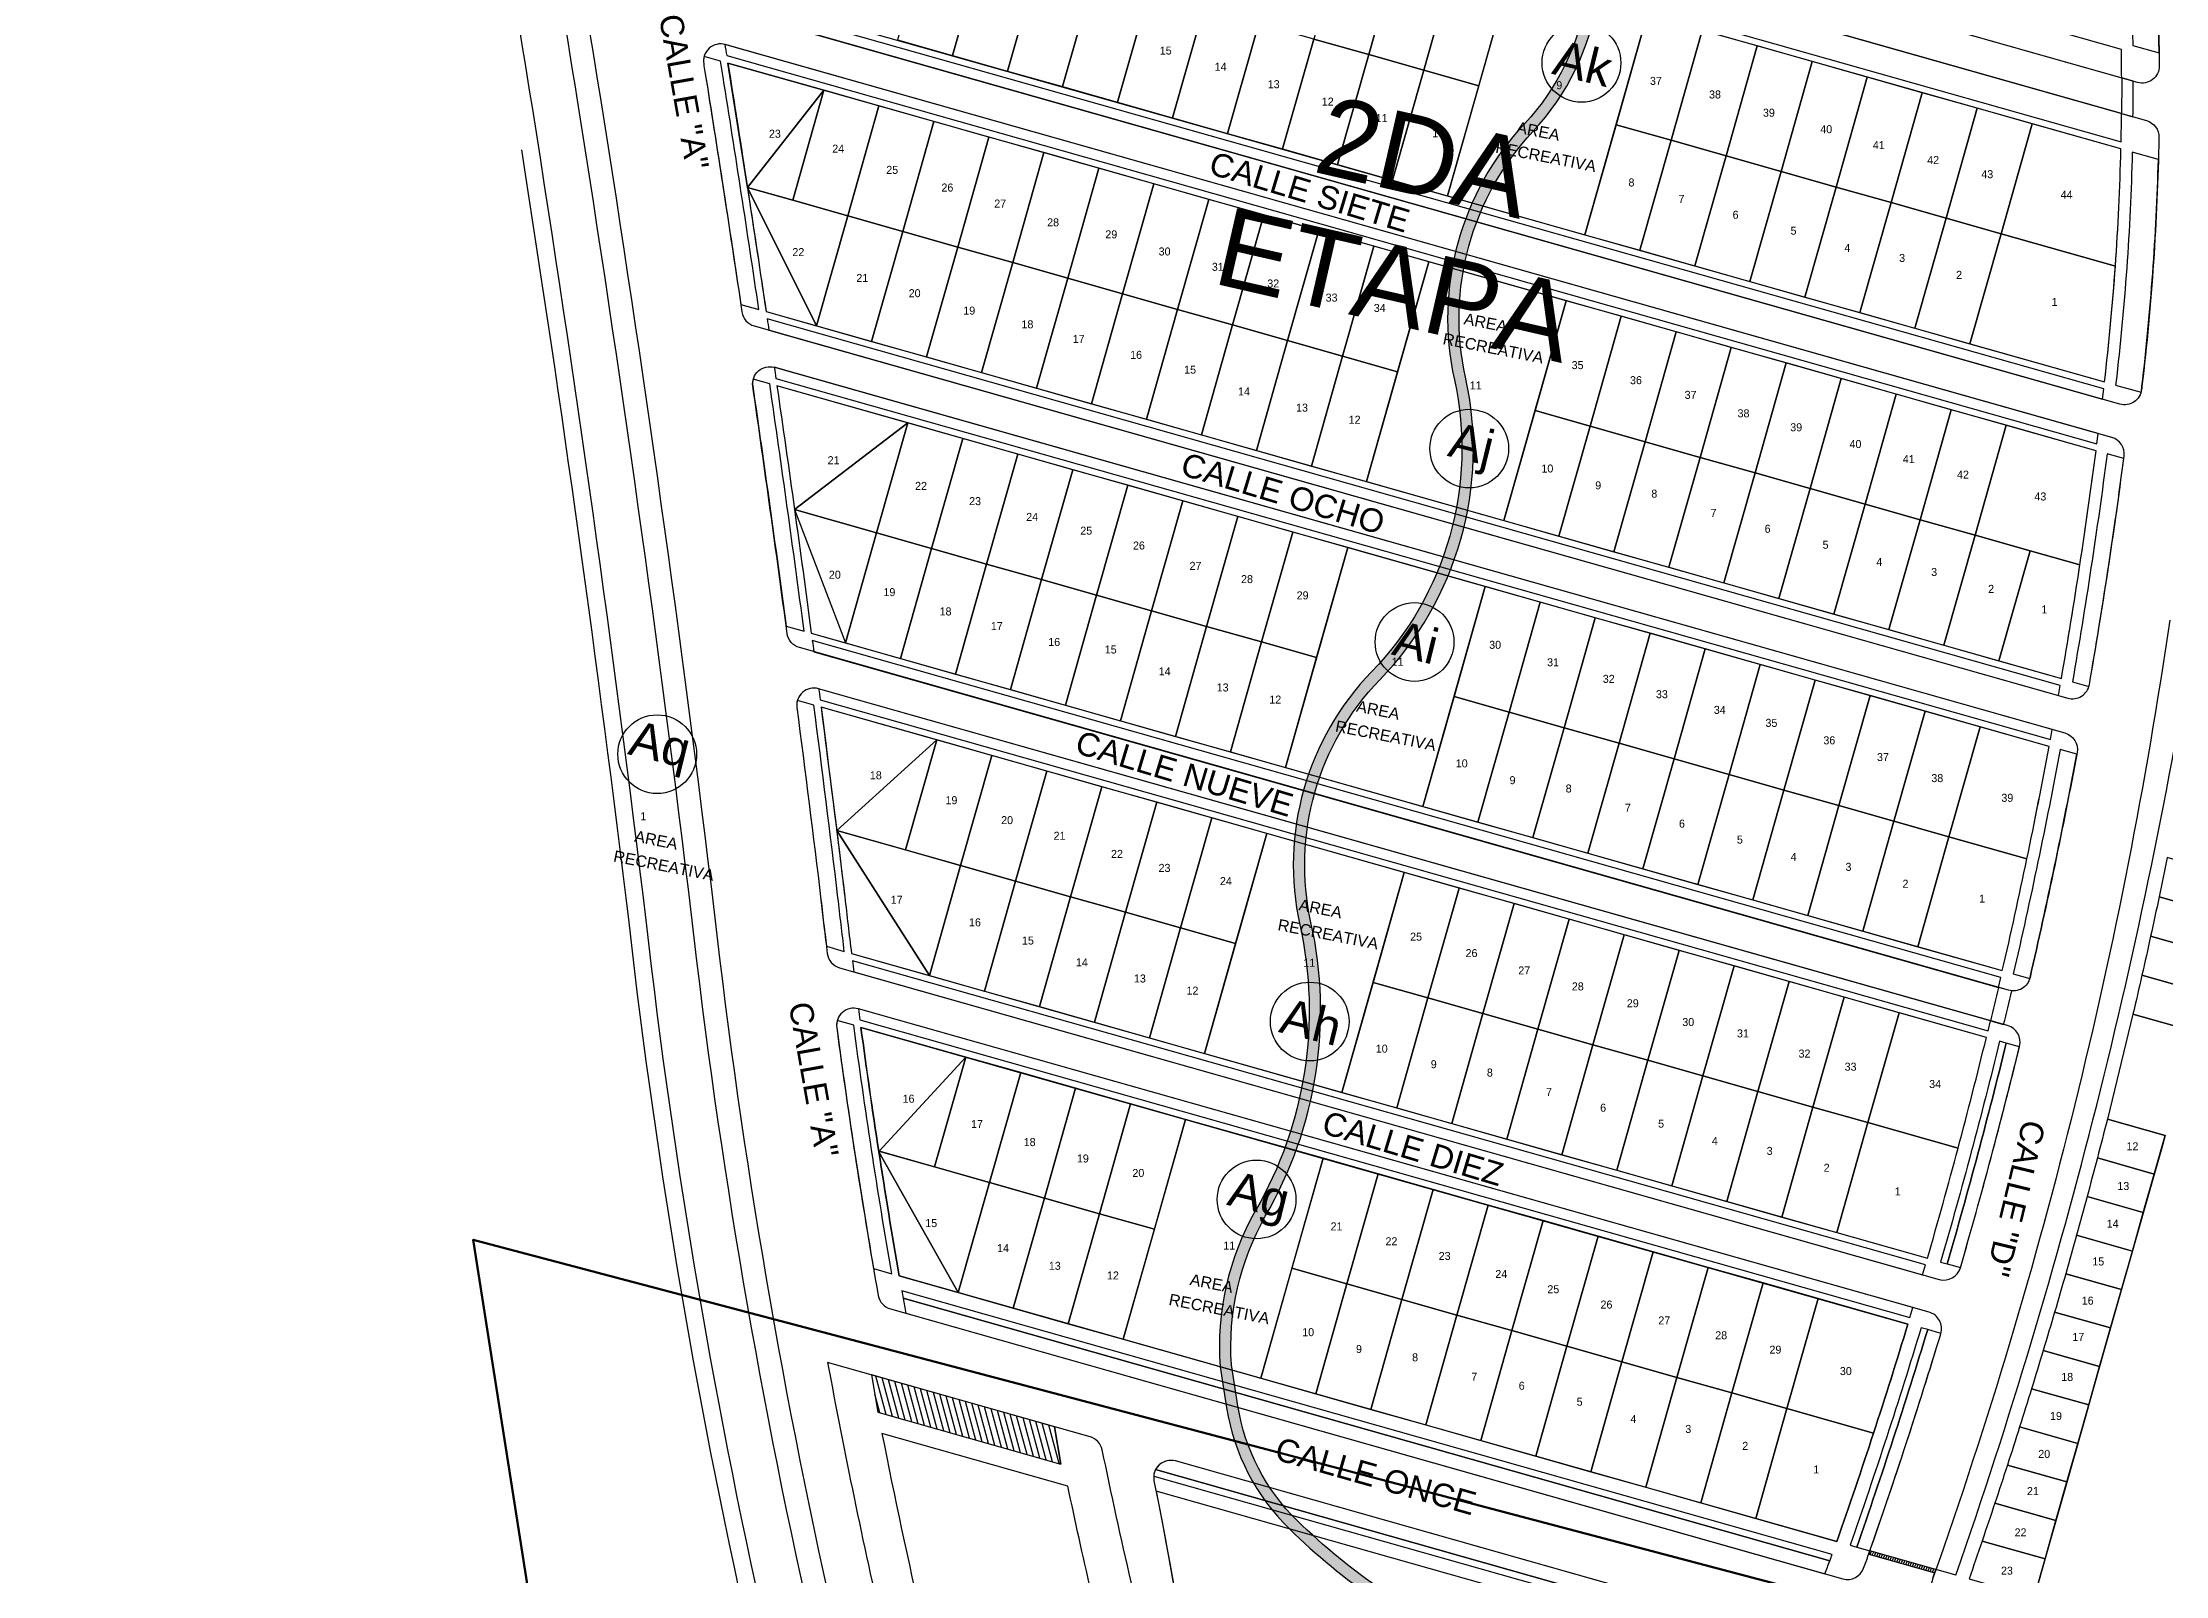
# Model space of a CAD drawing. Header units: millimetres. Extents: x 547073 to 557369, y 9424164 to 9429566.
# Drawn here: x 548480.8 to 548852.2, y 9428406.8 to 9428675.1 of the extents above; entities that cross this region are included whole.
import ezdxf

# ---------------------------------------------------------------- set-up
doc = ezdxf.new("R2010")
doc.units = ezdxf.units.MM
for name, color, linetype, lineweight in [('hatch', 252, 'Continuous', 0), ('MANZANAS', 1, 'Continuous', 30), ('polilinea lote', 201, 'Continuous', 25), ('trazado manzanas', 6, 'Continuous', 25)]:
    doc.layers.add(name, color=color, linetype=linetype, lineweight=lineweight)
for name, color, linetype in [('lineas limite cuadrantes', 7, 'Continuous'), ('lotes verdes', 84, 'Continuous'), ('NUMERACION', 1, 'Continuous'), ('TEXTO', 5, 'Continuous'), ('TEXTO-CATASTRO', 12, 'Continuous'), ('trazado vias 2', 9, 'Continuous')]:
    doc.layers.add(name, color=color, linetype=linetype)
doc.styles.add('KBYOZ', font='micross.ttf')
doc.styles.add('ROMANS', font='romans.shx', dxfattribs={"width": 1.1})

msp = doc.modelspace()

# ---------------------------------------------------------------- hatches: boundary and pattern name
at = {"layer": 'hatch'}
h = msp.add_hatch(color=256, dxfattribs=at)
h.dxf.hatch_style = 1
h.paths.add_polyline_path([(548773.815, 9428878.661, -0.1577477), (548791.511, 9428933.407, 0.0719773), (548801.284, 9428952.095, -0.1800297), (548799.596, 9428953.332, -0.0741071), (548789.89, 9428934.578, 0.1577477), (548771.815, 9428878.661, -0.0758209), (548765.852, 9428839.49, -0.05932), (548753.158, 9428811.133, 0.1424323), (548737.769, 9428752.449, 0.0166755), (548738.491, 9428740.395, 0.0859777), (548747.474, 9428707.261, -0.3062155), (548740.077, 9428660.848, 0.2473099), (548727.801, 9428616.044, -0.2519539), (548713.317, 9428564.942, 0.2519539), (548700.762, 9428520.645, -0.1879803), (548692.993, 9428470.657, 0.147332), (548686.805, 9428443.332), (548687.95, 9428436.147, 0.1613815), (548698.931, 9428414.949, 0.0854471), (548731.107, 9428392.826, -0.4558863), (548742.099, 9428355.094, 0.2105839), (548734.489, 9428306.996, -0.3226905), (548714.183, 9428254.029, 0.3212608), (548696.474, 9428208.191, -0.1777338), (548689.119, 9428133.977), (548691.072, 9428133.423, 0.1769096), (548698.41, 9428208.691, -0.3212608), (548715.28, 9428252.356, 0.3226905), (548736.423, 9428307.507, -0.2105839), (548743.781, 9428354.011, 0.4558863), (548731.945, 9428394.642, -0.0854471), (548700.327, 9428416.381, -0.1613815), (548689.925, 9428436.462), (548688.78, 9428443.646, -0.1457594), (548694.723, 9428469.653, 0.1879803), (548702.715, 9428521.077, -0.2519539), (548714.753, 9428563.55, 0.2519539), (548729.754, 9428616.476, -0.2473099), (548741.537, 9428659.481, 0.3062155), (548749.286, 9428708.106, -0.0859777), (548740.482, 9428740.582, -0.0166755), (548739.768, 9428752.502, -0.1424323), (548754.874, 9428810.106, 0.05932), (548767.762, 9428838.894, 0.0758209)])
at = {"layer": 'trazado vias 2'}
h = msp.add_hatch(dxfattribs=at)
h.set_pattern_fill('_USER', color=256, angle=105.01637, pattern_type=0)
h.set_pattern_definition([(105.016370505, (4438.113, -1510.3018), (-0.96585183729, -0.2590950181), [])])
h.paths.add_polyline_path([(548625.798, 9428441.914), (548626.934, 9428435.355), (548658.975, 9428426.274), (548657.84, 9428432.832)])
h = msp.add_hatch(dxfattribs=at)
h.set_pattern_fill('_USER,_O', color=256, scale=0.4, angle=65.01637, pattern_type=0)
h.set_pattern_definition([(65.01637, (548109.05898, 9427401.0043), (-0.3625714, 0.16894372), [])])
edge = h.paths.add_edge_path()
edge.add_arc((547901.035, 9428725.87), 952.947, 340.676633, 340.712774, ccw=False)
edge.add_line((548800.298, 9428410.541), (548811.865, 9428407.262))
edge.add_arc((547901.035, 9428725.87), 964.947, 340.720201, 340.755891)
edge.add_line((548812.063, 9428407.83), (548800.497, 9428411.108))

# ---------------------------------------------------------------- linework, layer by layer
at = {"color": 1, "lineweight": 80}
msp.add_lwpolyline([(548480.78, 9427743.947), (548616.569, 9427769.27), (548730.272, 9427773.763), (548875.766, 9427745.772), (548913.241, 9427725.812), (548890.672, 9427869.652), (548907.944, 9427968.333), (548938.504, 9428129.041), (548970.223, 9428218.903), (549016.937, 9428307.396), (549033.801, 9428339.343), (548556.155, 9428465.543), (548592.047, 9428236.593), (548494.265, 9427967.646), (548480.78, 9427743.947)], dxfattribs=at)
at = {"layer": 'lotes verdes'}
for points in [[(548761.558, 9428679.913), (548737.505, 9428686.731), (548726.598, 9428648.246), (548750.65, 9428641.429)], [(548747.378, 9428629.884), (548723.325, 9428636.701), (548712.418, 9428598.217), (548736.47, 9428591.4)], [(548733.198, 9428579.855), (548709.146, 9428586.672), (548698.238, 9428548.188), (548722.291, 9428541.371)], [(548719.018, 9428529.825), (548694.966, 9428536.643), (548684.058, 9428498.158), (548708.111, 9428491.341)], [(548704.839, 9428479.796), (548680.786, 9428486.613), (548669.879, 9428448.129), (548693.931, 9428441.312)]]:
    msp.add_lwpolyline(points, close=True, dxfattribs=at)
at = {"layer": 'MANZANAS'}
for centre in [(548750.038, 9428671.488), (548730.406, 9428603.998), (548720.835, 9428570.151), (548588.327, 9428550.521), (548702.495, 9428503.736), (548693.197, 9428472.603)]:
    msp.add_circle(centre, 6.888, dxfattribs=at)
at = {"layer": 'polilinea lote'}
for points in [[(548645.462, 9428692.03), (548635.841, 9428694.757), (548630.387, 9428675.515), (548640.008, 9428672.788)], [(548718.263, 9428692.184), (548708.642, 9428694.911), (548703.188, 9428675.669), (548712.809, 9428672.942)], [(548655.083, 9428689.304), (548645.462, 9428692.03), (548640.008, 9428672.788), (548649.629, 9428670.061)], [(548727.884, 9428689.457), (548718.263, 9428692.184), (548712.809, 9428672.942), (548722.43, 9428670.215)], [(548664.704, 9428686.577), (548655.083, 9428689.304), (548649.629, 9428670.061), (548659.25, 9428667.335)], [(548737.505, 9428686.731), (548727.884, 9428689.457), (548722.43, 9428670.215), (548732.051, 9428667.489)], [(548674.325, 9428683.85), (548664.704, 9428686.577), (548659.25, 9428667.335), (548668.871, 9428664.608)], [(548683.946, 9428681.123), (548674.325, 9428683.85), (548668.871, 9428664.608), (548678.492, 9428661.881)], [(548693.567, 9428678.396), (548683.946, 9428681.123), (548678.492, 9428661.881), (548688.113, 9428659.154)], [(548771.179, 9428677.187), (548761.558, 9428679.913), (548756.104, 9428660.671), (548765.725, 9428657.944)], [(548703.188, 9428675.669), (548693.567, 9428678.396), (548688.113, 9428659.154), (548697.734, 9428656.427)], [(548780.8, 9428674.46), (548771.179, 9428677.187), (548765.725, 9428657.944), (548775.346, 9428655.218)], [(548712.809, 9428672.942), (548703.188, 9428675.669), (548697.734, 9428656.427), (548707.355, 9428653.7)], [(548722.43, 9428670.215), (548712.809, 9428672.942), (548707.355, 9428653.7), (548716.977, 9428650.973)], [(548790.421, 9428671.733), (548780.8, 9428674.46), (548775.346, 9428655.218), (548784.967, 9428652.491)], [(548732.051, 9428667.489), (548722.43, 9428670.215), (548716.977, 9428650.973), (548726.598, 9428648.246)], [(548800.042, 9428669.006), (548790.421, 9428671.733), (548784.967, 9428652.491), (548794.588, 9428649.764)], [(548809.663, 9428666.279), (548800.042, 9428669.006), (548794.588, 9428649.764), (548804.209, 9428647.037)], [(548627.115, 9428663.97), (548617.494, 9428666.697), (548612.04, 9428647.455), (548621.661, 9428644.728)], [(548819.284, 9428663.552), (548809.663, 9428666.279), (548804.209, 9428647.037), (548813.83, 9428644.31)], [(548636.736, 9428661.243), (548627.115, 9428663.97), (548621.661, 9428644.728), (548631.282, 9428642.001)], [(548828.905, 9428660.825), (548819.284, 9428663.552), (548813.83, 9428644.31), (548823.451, 9428641.583)], [(548646.357, 9428658.516), (548636.736, 9428661.243), (548631.282, 9428642.001), (548640.903, 9428639.274)], [(548655.978, 9428655.789), (548646.357, 9428658.516), (548640.903, 9428639.274), (548650.524, 9428636.547)], [(548765.725, 9428657.944), (548756.104, 9428660.671), (548750.65, 9428641.429), (548760.271, 9428638.702)], [(548775.346, 9428655.218), (548765.725, 9428657.944), (548760.271, 9428638.702), (548769.892, 9428635.976)], [(548665.599, 9428653.062), (548655.978, 9428655.789), (548650.524, 9428636.547), (548660.145, 9428633.82)], [(548784.967, 9428652.491), (548775.346, 9428655.218), (548769.892, 9428635.976), (548779.513, 9428633.249)], [(548675.22, 9428650.336), (548665.599, 9428653.062), (548660.145, 9428633.82), (548669.766, 9428631.094)], [(548684.841, 9428647.609), (548675.22, 9428650.336), (548669.766, 9428631.094), (548679.387, 9428628.367)], [(548794.588, 9428649.764), (548784.967, 9428652.491), (548779.513, 9428633.249), (548789.134, 9428630.522)], [(548621.661, 9428644.728), (548612.04, 9428647.455), (548604.108, 9428649.703), (548616.208, 9428625.486)], [(548694.462, 9428644.882), (548684.841, 9428647.609), (548679.387, 9428628.367), (548689.008, 9428625.64)], [(548794.588, 9428649.764), (548789.134, 9428630.522), (548798.755, 9428627.795), (548804.209, 9428647.037)], [(548813.83, 9428644.31), (548804.209, 9428647.037), (548798.755, 9428627.795), (548808.376, 9428625.068)], [(548631.282, 9428642.001), (548621.661, 9428644.728), (548616.208, 9428625.486), (548625.829, 9428622.759)], [(548704.083, 9428642.155), (548694.462, 9428644.882), (548689.008, 9428625.64), (548698.629, 9428622.913)], [(548823.451, 9428641.583), (548813.83, 9428644.31), (548808.376, 9428625.068), (548817.997, 9428622.341)], [(548640.903, 9428639.274), (548631.282, 9428642.001), (548625.829, 9428622.759), (548635.45, 9428620.032)], [(548650.524, 9428636.547), (548640.903, 9428639.274), (548635.45, 9428620.032), (548645.071, 9428617.305)], [(548713.704, 9428639.428), (548704.083, 9428642.155), (548698.629, 9428622.913), (548708.251, 9428620.186)], [(548723.325, 9428636.701), (548713.704, 9428639.428), (548708.251, 9428620.186), (548717.872, 9428617.459)], [(548660.145, 9428633.82), (548650.524, 9428636.547), (548645.071, 9428617.305), (548654.692, 9428614.578)], [(548669.766, 9428631.094), (548660.145, 9428633.82), (548654.692, 9428614.578), (548664.313, 9428611.852)], [(548679.387, 9428628.367), (548669.766, 9428631.094), (548664.313, 9428611.852), (548673.934, 9428609.125)], [(548689.008, 9428625.64), (548679.387, 9428628.367), (548673.934, 9428609.125), (548683.555, 9428606.398)], [(548756.999, 9428627.157), (548747.378, 9428629.884), (548741.924, 9428610.642), (548751.545, 9428607.915)], [(548698.629, 9428622.913), (548689.008, 9428625.64), (548683.555, 9428606.398), (548693.176, 9428603.671)], [(548766.62, 9428624.43), (548756.999, 9428627.157), (548751.545, 9428607.915), (548761.166, 9428605.188)], [(548776.241, 9428621.703), (548766.62, 9428624.43), (548761.166, 9428605.188), (548770.787, 9428602.461)], [(548708.251, 9428620.186), (548698.629, 9428622.913), (548693.176, 9428603.671), (548702.797, 9428600.944)], [(548785.862, 9428618.977), (548776.241, 9428621.703), (548770.787, 9428602.461), (548780.408, 9428599.734)], [(548717.872, 9428617.459), (548708.251, 9428620.186), (548702.797, 9428600.944), (548712.418, 9428598.217)], [(548795.483, 9428616.25), (548785.862, 9428618.977), (548780.408, 9428599.734), (548790.029, 9428597.008)], [(548805.104, 9428613.523), (548795.483, 9428616.25), (548790.029, 9428597.008), (548799.65, 9428594.281)], [(548814.725, 9428610.796), (548805.104, 9428613.523), (548799.65, 9428594.281), (548809.271, 9428591.554)], [(548751.545, 9428607.915), (548741.924, 9428610.642), (548736.47, 9428591.4), (548746.091, 9428588.673)], [(548824.346, 9428608.069), (548814.725, 9428610.796), (548809.271, 9428591.554), (548818.892, 9428588.827)], [(548632.177, 9428608.487), (548612.357, 9428593.317), (548626.724, 9428589.245)], [(548641.798, 9428605.76), (548632.177, 9428608.487), (548626.724, 9428589.245), (548636.345, 9428586.518)], [(548651.419, 9428603.033), (548641.798, 9428605.76), (548636.345, 9428586.518), (548645.966, 9428583.791)], [(548761.166, 9428605.188), (548751.545, 9428607.915), (548746.091, 9428588.673), (548755.712, 9428585.946)], [(548661.04, 9428600.306), (548651.419, 9428603.033), (548645.966, 9428583.791), (548655.587, 9428581.064)], [(548770.787, 9428602.461), (548761.166, 9428605.188), (548755.712, 9428585.946), (548765.333, 9428583.219)], [(548780.408, 9428599.734), (548770.787, 9428602.461), (548765.333, 9428583.219), (548774.954, 9428580.492)], [(548670.661, 9428597.579), (548661.04, 9428600.306), (548655.587, 9428581.064), (548665.208, 9428578.337)], [(548790.029, 9428597.008), (548780.408, 9428599.734), (548774.954, 9428580.492), (548784.575, 9428577.766)], [(548680.282, 9428594.853), (548670.661, 9428597.579), (548665.208, 9428578.337), (548674.829, 9428575.61)], [(548689.903, 9428592.126), (548680.282, 9428594.853), (548674.829, 9428575.61), (548684.45, 9428572.884)], [(548799.65, 9428594.281), (548790.029, 9428597.008), (548784.575, 9428577.766), (548794.197, 9428575.039)], [(548626.724, 9428589.245), (548612.357, 9428593.317), (548621.27, 9428570.003)], [(548699.525, 9428589.399), (548689.903, 9428592.126), (548684.45, 9428572.884), (548694.071, 9428570.157)], [(548809.271, 9428591.554), (548799.65, 9428594.281), (548794.197, 9428575.039), (548803.818, 9428572.312)], [(548818.892, 9428588.827), (548809.271, 9428591.554), (548803.818, 9428572.312), (548813.439, 9428569.585)], [(548636.345, 9428586.518), (548626.724, 9428589.245), (548621.27, 9428570.003), (548630.891, 9428567.276)], [(548709.146, 9428586.672), (548699.525, 9428589.399), (548694.071, 9428570.157), (548703.692, 9428567.43)], [(548828.513, 9428586.1), (548818.892, 9428588.827), (548813.439, 9428569.585), (548823.06, 9428566.858)], [(548645.966, 9428583.791), (548636.345, 9428586.518), (548630.891, 9428567.276), (548640.512, 9428564.549)], [(548655.587, 9428581.064), (548645.966, 9428583.791), (548640.512, 9428564.549), (548650.133, 9428561.822)], [(548665.208, 9428578.337), (548655.587, 9428581.064), (548650.133, 9428561.822), (548659.754, 9428559.095)], [(548742.819, 9428577.128), (548733.198, 9428579.855), (548727.744, 9428560.613), (548737.365, 9428557.886)], [(548674.829, 9428575.61), (548665.208, 9428578.337), (548659.754, 9428559.095), (548669.375, 9428556.368)], [(548752.44, 9428574.401), (548742.819, 9428577.128), (548737.365, 9428557.886), (548746.986, 9428555.159)], [(548684.45, 9428572.884), (548674.829, 9428575.61), (548669.375, 9428556.368), (548678.996, 9428553.642)], [(548684.45, 9428572.884), (548678.996, 9428553.642), (548688.617, 9428550.915), (548694.071, 9428570.157)], [(548762.061, 9428571.674), (548752.44, 9428574.401), (548746.986, 9428555.159), (548756.607, 9428552.432)], [(548703.692, 9428567.43), (548694.071, 9428570.157), (548688.617, 9428550.915), (548698.238, 9428548.188)], [(548771.682, 9428568.947), (548762.061, 9428571.674), (548756.607, 9428552.432), (548766.228, 9428549.705)], [(548781.303, 9428566.22), (548771.682, 9428568.947), (548766.228, 9428549.705), (548775.849, 9428546.978)], [(548790.924, 9428563.493), (548781.303, 9428566.22), (548775.849, 9428546.978), (548785.47, 9428544.251)], [(548800.545, 9428560.767), (548790.924, 9428563.493), (548785.47, 9428544.251), (548795.092, 9428541.525)], [(548737.365, 9428557.886), (548727.744, 9428560.613), (548722.291, 9428541.371), (548731.912, 9428538.644)], [(548746.986, 9428555.159), (548737.365, 9428557.886), (548731.912, 9428538.644), (548741.533, 9428535.917)], [(548810.166, 9428558.04), (548800.545, 9428560.767), (548795.092, 9428541.525), (548804.713, 9428538.798)], [(548819.787, 9428555.313), (548810.166, 9428558.04), (548804.713, 9428538.798), (548814.334, 9428536.071)], [(548756.607, 9428552.432), (548746.986, 9428555.159), (548741.533, 9428535.917), (548751.154, 9428533.19)], [(548637.24, 9428553.004), (548619.73, 9428537.179), (548631.786, 9428533.762)], [(548646.861, 9428550.277), (548637.24, 9428553.004), (548631.786, 9428533.762), (548641.407, 9428531.035)], [(548656.482, 9428547.55), (548646.861, 9428550.277), (548641.407, 9428531.035), (548651.028, 9428528.308)], [(548766.228, 9428549.705), (548756.607, 9428552.432), (548751.154, 9428533.19), (548760.775, 9428530.463)], [(548666.103, 9428544.823), (548656.482, 9428547.55), (548651.028, 9428528.308), (548660.649, 9428525.581)], [(548775.849, 9428546.978), (548766.228, 9428549.705), (548760.775, 9428530.463), (548770.396, 9428527.736)], [(548785.47, 9428544.251), (548775.849, 9428546.978), (548770.396, 9428527.736), (548780.017, 9428525.009)], [(548675.724, 9428542.096), (548666.103, 9428544.823), (548660.649, 9428525.581), (548670.27, 9428522.854)], [(548795.092, 9428541.525), (548785.47, 9428544.251), (548780.017, 9428525.009), (548789.638, 9428522.282)], [(548685.345, 9428539.369), (548675.724, 9428542.096), (548670.27, 9428522.854), (548679.891, 9428520.127)], [(548694.966, 9428536.643), (548685.345, 9428539.369), (548679.891, 9428520.127), (548689.512, 9428517.401)], [(548804.713, 9428538.798), (548795.092, 9428541.525), (548789.638, 9428522.282), (548799.259, 9428519.556)], [(548814.334, 9428536.071), (548804.713, 9428538.798), (548799.259, 9428519.556), (548808.88, 9428516.829)], [(548641.407, 9428531.035), (548619.73, 9428537.179), (548635.953, 9428511.793)], [(548651.028, 9428528.308), (548641.407, 9428531.035), (548635.953, 9428511.793), (548645.574, 9428509.066)], [(548660.649, 9428525.581), (548651.028, 9428528.308), (548645.574, 9428509.066), (548655.195, 9428506.339)], [(548728.639, 9428527.099), (548719.018, 9428529.825), (548713.565, 9428510.583), (548723.186, 9428507.856)], [(548670.27, 9428522.854), (548660.649, 9428525.581), (548655.195, 9428506.339), (548664.816, 9428503.612)], [(548738.26, 9428524.372), (548728.639, 9428527.099), (548723.186, 9428507.856), (548732.807, 9428505.13)], [(548747.881, 9428521.645), (548738.26, 9428524.372), (548732.807, 9428505.13), (548742.428, 9428502.403)], [(548679.891, 9428520.127), (548670.27, 9428522.854), (548664.816, 9428503.612), (548674.437, 9428500.885)], [(548689.512, 9428517.401), (548679.891, 9428520.127), (548674.437, 9428500.885), (548684.058, 9428498.158)], [(548757.502, 9428518.918), (548747.881, 9428521.645), (548742.428, 9428502.403), (548752.049, 9428499.676)], [(548767.123, 9428516.191), (548757.502, 9428518.918), (548752.049, 9428499.676), (548761.67, 9428496.949)], [(548776.745, 9428513.464), (548767.123, 9428516.191), (548761.67, 9428496.949), (548771.291, 9428494.222)], [(548786.366, 9428510.737), (548776.745, 9428513.464), (548771.291, 9428494.222), (548780.912, 9428491.495)], [(548723.186, 9428507.856), (548713.565, 9428510.583), (548708.111, 9428491.341), (548717.732, 9428488.614)], [(548795.987, 9428508.01), (548786.366, 9428510.737), (548780.912, 9428491.495), (548790.533, 9428488.768)], [(548732.807, 9428505.13), (548723.186, 9428507.856), (548717.732, 9428488.614), (548727.353, 9428485.888)], [(548805.608, 9428505.284), (548795.987, 9428508.01), (548790.533, 9428488.768), (548800.154, 9428486.041)], [(548742.428, 9428502.403), (548732.807, 9428505.13), (548727.353, 9428485.888), (548736.974, 9428483.161)], [(548752.049, 9428499.676), (548742.428, 9428502.403), (548736.974, 9428483.161), (548746.595, 9428480.434)], [(548761.67, 9428496.949), (548752.049, 9428499.676), (548746.595, 9428480.434), (548756.216, 9428477.707)], [(548642.302, 9428497.521), (548627.172, 9428481.021), (548636.848, 9428478.279)], [(548651.923, 9428494.794), (548642.302, 9428497.521), (548636.848, 9428478.279), (548646.469, 9428475.552)], [(548661.544, 9428492.067), (548651.923, 9428494.794), (548646.469, 9428475.552), (548656.09, 9428472.825)], [(548771.291, 9428494.222), (548761.67, 9428496.949), (548756.216, 9428477.707), (548765.837, 9428474.98)], [(548780.912, 9428491.495), (548771.291, 9428494.222), (548765.837, 9428474.98), (548775.458, 9428472.253)], [(548671.165, 9428489.34), (548661.544, 9428492.067), (548656.09, 9428472.825), (548665.711, 9428470.098)], [(548790.533, 9428488.768), (548780.912, 9428491.495), (548775.458, 9428472.253), (548785.079, 9428469.526)], [(548680.786, 9428486.613), (548671.165, 9428489.34), (548665.711, 9428470.098), (548675.332, 9428467.371)], [(548800.154, 9428486.041), (548790.533, 9428488.768), (548785.079, 9428469.526), (548794.7, 9428466.799)], [(548646.469, 9428475.552), (548627.172, 9428481.021), (548627.105, 9428480.948), (548641.015, 9428456.31), (548641.015, 9428456.31)], [(548714.46, 9428477.069), (548704.839, 9428479.796), (548699.385, 9428460.554), (548709.006, 9428457.827)], [(548656.09, 9428472.825), (548646.469, 9428475.552), (548641.015, 9428456.31), (548650.636, 9428453.583)], [(548724.081, 9428474.342), (548714.46, 9428477.069), (548709.006, 9428457.827), (548718.627, 9428455.1)], [(548665.711, 9428470.098), (548656.09, 9428472.825), (548650.636, 9428453.583), (548660.258, 9428450.856)], [(548733.702, 9428471.615), (548724.081, 9428474.342), (548718.627, 9428455.1), (548728.248, 9428452.373)], [(548675.332, 9428467.371), (548665.711, 9428470.098), (548660.258, 9428450.856), (548669.879, 9428448.129)], [(548743.323, 9428468.889), (548733.702, 9428471.615), (548728.248, 9428452.373), (548737.869, 9428449.647)], [(548752.944, 9428466.162), (548743.323, 9428468.889), (548737.869, 9428449.647), (548747.49, 9428446.92)], [(548762.565, 9428463.435), (548752.944, 9428466.162), (548747.49, 9428446.92), (548757.111, 9428444.193)], [(548772.186, 9428460.708), (548762.565, 9428463.435), (548757.111, 9428444.193), (548766.732, 9428441.466)], [(548781.807, 9428457.981), (548772.186, 9428460.708), (548766.732, 9428441.466), (548776.353, 9428438.739)], [(548699.385, 9428460.554), (548693.931, 9428441.312), (548703.552, 9428438.585), (548709.006, 9428457.827)], [(548718.627, 9428455.1), (548709.006, 9428457.827), (548703.552, 9428438.585), (548713.173, 9428435.858)], [(548791.428, 9428455.254), (548781.807, 9428457.981), (548776.353, 9428438.739), (548785.974, 9428436.012)], [(548728.248, 9428452.373), (548718.627, 9428455.1), (548713.173, 9428435.858), (548722.794, 9428433.131)], [(548737.869, 9428449.647), (548728.248, 9428452.373), (548722.794, 9428433.131), (548732.415, 9428430.404)], [(548747.49, 9428446.92), (548737.869, 9428449.647), (548732.415, 9428430.404), (548742.036, 9428427.678)], [(548757.111, 9428444.193), (548747.49, 9428446.92), (548742.036, 9428427.678), (548751.657, 9428424.951)], [(548766.732, 9428441.466), (548757.111, 9428444.193), (548751.657, 9428424.951), (548761.278, 9428422.224)], [(548776.353, 9428438.739), (548766.732, 9428441.466), (548761.278, 9428422.224), (548770.899, 9428419.497)], [(548785.974, 9428436.012), (548776.353, 9428438.739), (548770.899, 9428419.497), (548780.52, 9428416.77)]]:
    msp.add_lwpolyline(points, close=True, dxfattribs=at)
for points in [[(548604.108, 9428649.703), (548600.697, 9428671.458), (548617.494, 9428666.697), (548604.108, 9428649.703)], [(548604.108, 9428649.703), (548617.494, 9428666.697), (548612.04, 9428647.455), (548604.108, 9428649.703)], [(548857.3, 9428501.962), (548846.529, 9428505.014), (548842.048, 9428486.639), (548852.146, 9428483.778), (548851.546, 9428481.661), (548848.759, 9428471.829), (548845.973, 9428461.996), (548843.186, 9428452.163), (548840.399, 9428442.331), (548837.612, 9428432.498), (548834.825, 9428422.665), (548832.038, 9428412.833), (548829.241, 9428402.963)]]:
    msp.add_lwpolyline(points, dxfattribs=at)
for points in [[(548617.494, 9428666.697), (548600.697, 9428671.458, -0.0002713), (548600.697, 9428671.458, -0.0014472), (548604.108, 9428649.703), (548612.04, 9428647.455)], [(548844.421, 9428656.427), (548828.905, 9428660.825), (548823.451, 9428641.583), (548843.449, 9428635.915, 0.0116163)], [(548604.108, 9428649.703, -0.0014203), (548607.386, 9428627.986), (548616.208, 9428625.486)], [(548621.661, 9428644.728), (548604.108, 9428649.703, -0.0014203), (548607.386, 9428627.986), (548616.208, 9428625.486)], [(548843.449, 9428635.915), (548823.451, 9428641.583), (548817.997, 9428622.341), (548841.547, 9428615.667, 0.0115047)], [(548632.177, 9428608.487), (548609.289, 9428614.974, -0.0014145), (548612.357, 9428593.317)], [(548632.177, 9428608.487), (548609.289, 9428614.974, -0.0014145), (548612.357, 9428593.317), (548626.724, 9428589.245)], [(548840.057, 9428603.616), (548824.346, 9428608.069), (548818.892, 9428588.827), (548828.513, 9428586.1), (548837.237, 9428583.628, 0.0053295)], [(548626.724, 9428589.245), (548612.357, 9428593.317, -0.001411), (548615.296, 9428571.696), (548621.27, 9428570.003)], [(548837.237, 9428583.628), (548828.513, 9428586.1), (548823.06, 9428566.858), (548834.002, 9428563.757, 0.0053152)], [(548637.24, 9428553.004), (548616.997, 9428558.741, -0.0014055), (548619.73, 9428537.179)], [(548637.24, 9428553.004), (548616.997, 9428558.741, -0.0014055), (548619.73, 9428537.179), (548631.786, 9428533.762)], [(548831.862, 9428551.891), (548819.787, 9428555.313), (548814.334, 9428536.071), (548827.967, 9428532.207, 0.0052976)], [(548619.73, 9428537.179, -0.0007578), (548621.153, 9428525.547, 0.0022024), (548622.317, 9428515.658), (548635.953, 9428511.793)], [(548641.407, 9428531.035), (548619.73, 9428537.179, -0.0007578), (548621.153, 9428525.547, 0.0022024), (548622.317, 9428515.658), (548635.953, 9428511.793)], [(548827.967, 9428532.207), (548814.334, 9428536.071), (548808.88, 9428516.829), (548823.662, 9428512.639, 0.0052897)], [(548864.935, 9428528.901), (548852.515, 9428532.421, -0.0018071), (548851.092, 9428525.548), (548863.026, 9428522.166)], [(548863.026, 9428522.166), (548851.092, 9428525.548, -0.0018062), (548849.62, 9428518.69), (548861.118, 9428515.431)], [(548861.118, 9428515.431), (548849.62, 9428518.69, -0.0018054), (548848.099, 9428511.845), (548859.209, 9428508.697)], [(548859.209, 9428508.697), (548848.099, 9428511.845, -0.0018047), (548846.529, 9428505.014), (548857.3, 9428501.962)], [(548820.883, 9428500.954), (548805.608, 9428505.284), (548800.154, 9428486.041), (548815.926, 9428481.571, 0.005282)], [(548642.302, 9428497.521), (548623.974, 9428502.715, 0.0048426), (548627.09, 9428481.044), (548627.172, 9428481.021)], [(548642.302, 9428497.521), (548623.974, 9428502.715, 0.0048426), (548627.09, 9428481.044), (548636.848, 9428478.279)], [(548815.926, 9428481.571), (548800.154, 9428486.041), (548794.7, 9428466.799), (548810.562, 9428462.304, 0.0052803)], [(548852.146, 9428483.778), (548842.048, 9428486.639, -0.0018029), (548840.298, 9428479.859), (548850.237, 9428477.043), (548852.146, 9428483.778)], [(548646.469, 9428475.552), (548627.09, 9428481.044, 0.0048859), (548630.659, 9428459.245), (548641.015, 9428456.31)], [(548627.105, 9428480.948, 0.0048643), (548630.659, 9428459.245), (548641.015, 9428456.31)], [(548850.237, 9428477.043), (548840.298, 9428479.859, -0.0018026), (548838.5, 9428473.093), (548848.329, 9428470.309), (548848.329, 9428470.309)], [(548848.329, 9428470.309), (548838.5, 9428473.093, -0.0018024), (548836.653, 9428466.341), (548846.42, 9428463.574)], [(548836.653, 9428466.341, -0.0018024), (548834.758, 9428459.602), (548844.511, 9428456.839), (548846.42, 9428463.574), (548846.42, 9428463.574)], [(548844.511, 9428456.839), (548834.758, 9428459.602, -0.0018024), (548832.814, 9428452.878), (548842.602, 9428450.104), (548842.602, 9428450.104)], [(548807.149, 9428450.798), (548791.428, 9428455.254), (548785.974, 9428436.012), (548801.135, 9428431.715, 0.0052825)], [(548842.602, 9428450.104), (548832.814, 9428452.878, -0.0018025), (548830.822, 9428446.167), (548840.693, 9428443.37)], [(548840.693, 9428443.37), (548830.822, 9428446.167, -0.0018027), (548828.78, 9428439.469), (548838.784, 9428436.635), (548840.693, 9428443.37)], [(548838.784, 9428436.635), (548838.784, 9428436.635), (548828.78, 9428439.469, -0.001803), (548826.691, 9428432.786), (548836.876, 9428429.9)], [(548801.135, 9428431.715), (548785.974, 9428436.012), (548780.52, 9428416.77), (548794.714, 9428412.747, 0.0052869)], [(548836.876, 9428429.9), (548826.691, 9428432.786, -0.0018034), (548824.553, 9428426.116), (548834.967, 9428423.166)], [(548834.967, 9428423.166), (548834.967, 9428423.166), (548824.553, 9428426.116, -0.0018039), (548822.366, 9428419.46), (548833.058, 9428416.431)], [(548833.058, 9428416.431), (548822.366, 9428419.46, -0.0018045), (548820.13, 9428412.818), (548831.149, 9428409.696)], [(548831.149, 9428409.696), (548820.13, 9428412.818, -0.0018049), (548817.846, 9428406.191), (548829.241, 9428402.963)]]:
    msp.add_lwpolyline(points, format="xyb", close=True, dxfattribs=at)
at = {"layer": 'trazado manzanas'}
for points in [[(548841.547, 9428615.667, 0.0231241), (548844.421, 9428656.427), (548590.791, 9428728.314, -0.005267), (548598.56, 9428684.536), (548841.547, 9428615.667)], [(548840.057, 9428603.616), (548600.697, 9428671.458, -0.0002714), (548601.058, 9428669.195, -0.0026961), (548607.386, 9428627.986), (548834.002, 9428563.757, 0.0106451)], [(548840.057, 9428603.616), (548600.697, 9428671.458, -0.0002714), (548601.058, 9428669.195, -0.0026961), (548607.386, 9428627.986), (548834.002, 9428563.757, 0.0106451)], [(548831.862, 9428551.891), (548609.289, 9428614.974, -0.0028255), (548615.296, 9428571.696), (548823.662, 9428512.639, 0.0105875)], [(548820.883, 9428500.954), (548616.997, 9428558.741, -0.0021634), (548621.153, 9428525.547, 0.0022024), (548622.317, 9428515.658), (548810.562, 9428462.304, 0.0105627)], [(548807.149, 9428450.798, -0.0105698), (548794.714, 9428412.747), (548630.659, 9428459.245, -0.0097287), (548623.974, 9428502.715)], [(548664.192, 9428404.236, -0.0041966), (548660.173, 9428422.401), (548627.657, 9428431.617, 0.0074912), (548634.783, 9428398.262, -0.0230277), (548643.822, 9428328.293), (548674.565, 9428319.58, 0.0267948)], [(548785.145, 9428390.514), (548675.606, 9428421.56, -0.0398586), (548690.384, 9428294.395, -0.0322622), (548687.465, 9428190.407), (548692.148, 9428189.973, -0.0295909), (548684.614, 9428136.068, 0.0248186), (548684.496, 9428135.283), (548695.941, 9428132.043, -0.0145389), (548714.591, 9428204.354, -0.0404124)]]:
    msp.add_lwpolyline(points, format="xyb", close=True, dxfattribs=at)
at = {"layer": 'trazado vias 2'}
for p, q in [((548814.376, 9428407.174), (548812.063, 9428407.83)), ((548815.539, 9428406.845), (548814.376, 9428407.174))]:
    msp.add_line(p, q, dxfattribs=at)
for points in [[(548789.89, 9428934.578, 0.1577477), (548771.815, 9428878.661, -0.0758209), (548765.852, 9428839.49, -0.05932), (548753.158, 9428811.133, 0.1424323), (548737.769, 9428752.449, 0.0166755), (548738.491, 9428740.395, 0.0859777), (548747.474, 9428707.261, -0.3062155), (548740.077, 9428660.848, 0.2473099), (548727.801, 9428616.044, -0.2519539), (548713.317, 9428564.942, 0.2519539), (548700.762, 9428520.645, -0.1879803), (548692.993, 9428470.657, 0.147332), (548686.805, 9428443.332), (548687.95, 9428436.147, 0.1613815), (548698.931, 9428414.949, 0.0854471), (548731.107, 9428392.826, -0.4558863)], [(548731.945, 9428394.642, -0.0854471), (548700.327, 9428416.381, -0.1613815), (548689.925, 9428436.462), (548688.78, 9428443.646, -0.1457594), (548694.723, 9428469.653, 0.1879803), (548702.715, 9428521.077, -0.2519539), (548714.753, 9428563.55, 0.2519539), (548729.754, 9428616.476, -0.2473099), (548741.537, 9428659.481, 0.3062155), (548749.286, 9428708.106, -0.0859777), (548740.482, 9428740.582, -0.0166755), (548739.768, 9428752.502, -0.1424323), (548754.874, 9428810.106, 0.05932), (548767.762, 9428838.894, 0.0000984), (548767.777, 9428838.944, 0.075722), (548773.815, 9428878.661, -0.1577477), (548791.511, 9428933.407, 0.0719773)], [(548556.06, 9427964.851, 0.0616232), (548613.733, 9428173.641, 0.0745777), (548608.311, 9428392.906, -0.028003), (548586.39, 9428521.477, 0.0093748), (548566.487, 9428663.736, 0.0205847), (548532.73, 9428831.183)], [(548553.154, 9427965.675, 0.0617138), (548610.761, 9428174.046, 0.0745401), (548605.369, 9428392.312, -0.0279841), (548583.41, 9428521.128, 0.0089111), (548564.631, 9428656.263)], [(548852.956, 9428573.962, -0.0485642), (548811.594, 9428406.489, -0.0019752), (548811.133, 9428405.191, 0.4345889), (548813.138, 9428401.289), (549009.299, 9428345.691)], [(548593.35, 9428007.707), (548633.522, 9427996.321, 0.399363), (548637.181, 9427998.243, 0.0454032), (548677.35, 9428164.979, 0.0753349), (548671.25, 9428405.673, -0.0053732), (548666.188, 9428428.791, 0.2793973), (548664.069, 9428431.067), (548618.141, 9428444.084)]]:
    msp.add_lwpolyline(points, format="xyb", dxfattribs=at)
for points in [[(548544.425, 9428833.876, -0.0205648), (548578.338, 9428665.622, -0.0093777), (548598.309, 9428522.873, 0.0280789), (548620.077, 9428395.284, -0.074726), (548625.624, 9428172.022, -0.0613019), (548567.675, 9427961.559), (548563.773, 9427962.665, 0.061549), (548621.661, 9428172.562, 0.074677), (548616.155, 9428394.491, -0.0280535), (548594.336, 9428522.408, 0.0093768), (548574.387, 9428664.993, 0.0205714), (548540.527, 9428832.978)], [(548583.378, 9428744.592, 0.0057525), (548573.468, 9428792.03, -0.5674002), (548577.216, 9428795.564), (548846.353, 9428719.283, -0.3127686), (548848.525, 9428716.642, 0.002557), (548849.24, 9428708.463, -0.0209176), (548851.134, 9428670.992, -0.5003292), (548847.316, 9428668.08), (548585.503, 9428742.285, -0.2821988)], [(548844.499, 9428673.867), (548587.226, 9428746.786, -0.0006378), (548588.263, 9428741.503), (548844.547, 9428668.864, 0.0028297)], [(548589.694, 9428734.861), (548848.886, 9428661.398, -0.3408214), (548851.067, 9428658.454, -0.0243435), (548848.102, 9428614.898, -0.0001523), (548848.034, 9428614.321, -0.4615684), (548844.237, 9428611.786), (548596.465, 9428682.011, -0.2900548), (548594.324, 9428684.404, 0.0056683), (548585.929, 9428731.413, -0.5577298)], [(548844.528, 9428662.634), (548589.539, 9428734.9, -0.0006354), (548590.542, 9428729.631), (548844.45, 9428657.667, 0.0028097)], [(548849.24, 9428708.463, -0.002207), (548848.618, 9428715.523), (548843.891, 9428716.862, 0.0027424), (548844.66, 9428708.039, -0.0188905), (548846.488, 9428674.551), (548851.108, 9428673.241, 0.0196637)], [(548841.405, 9428614.46), (548598.778, 9428683.227, -0.0002357), (548599.103, 9428681.264), (548841.189, 9428612.65)], [(548835.118, 9428560.322, 0.4449896), (548838.892, 9428562.694, 0.0106223), (548844.976, 9428602.677, 0.3719532), (548842.82, 9428605.951), (548600.242, 9428674.705, 0.5482769), (548596.462, 9428671.343, -0.0003327), (548596.904, 9428668.575, -0.0026638), (548603.152, 9428627.905, 0.2950154), (548605.301, 9428625.459)], [(548599.873, 9428669.007, 0.0003375), (548599.424, 9428671.818), (548596.538, 9428672.636, 0.1092518), (548596.462, 9428671.343, -0.0003375), (548596.911, 9428668.535, -0.0025737), (548602.954, 9428629.242), (548606.12, 9428628.345, 0.0026612)], [(548840.443, 9428606.625), (548600.171, 9428674.724, -0.0002351), (548600.488, 9428672.764), (548840.212, 9428604.819)], [(548846.549, 9428668.297), (548844.547, 9428668.864, -0.0035243), (548844.528, 9428662.634), (548846.522, 9428662.068, 0.0035072)], [(548850.975, 9428654.57), (548846.408, 9428655.864, -0.0228341), (548843.533, 9428615.434, -0.0000848), (548843.496, 9428615.114), (548847.941, 9428613.854, 0.0397543), (548848.034, 9428614.321, 0.0001523), (548848.102, 9428614.898, 0.022177)], [(548833.794, 9428562.568), (548607.578, 9428626.684, -0.0001276), (548607.866, 9428624.732), (548833.481, 9428560.786)], [(548824.77, 9428509.207), (548613.22, 9428569.166, -0.2990171), (548611.064, 9428571.656, 0.0028266), (548605.056, 9428614.903, -0.5432809), (548608.843, 9428618.219), (548834.612, 9428554.229, -0.3877426), (548836.743, 9428550.791, -0.0105651), (548828.511, 9428511.417, -0.4286264)], [(548832.411, 9428554.853), (548608.817, 9428618.226, -0.0003807), (548609.101, 9428616.275), (548832.083, 9428553.075)], [(548608.025, 9428615.332), (548605.139, 9428616.15, 0.1053581), (548605.056, 9428614.903, -0.0027425), (548610.892, 9428572.944), (548614.038, 9428572.052, 0.0028266)], [(548844.919, 9428602.238), (548842.002, 9428603.065, -0.0106223), (548835.936, 9428563.208), (548838.823, 9428562.39, 0.0259862), (548838.892, 9428562.694, 0.0105061)], [(548823.39, 9428511.469), (548615.468, 9428570.4, -0.0001268), (548615.725, 9428568.456), (548822.981, 9428509.714)], [(548816.33, 9428460.65, 0.0105293), (548826.685, 9428499.422, 0.4036324), (548824.589, 9428503.022), (548616.559, 9428561.983, 0.5385347), (548612.766, 9428558.711, -0.0021956), (548616.981, 9428525.059, 0.0020875), (548618.087, 9428515.65, 0.3020869), (548620.247, 9428513.126), (548812.631, 9428458.599, 0.4124999)], [(548821.591, 9428503.871), (548616.576, 9428561.979, -0.0001267), (548616.829, 9428560.036), (548821.167, 9428502.121)], [(548615.741, 9428559.097), (548612.854, 9428559.915, 0.1016469), (548612.766, 9428558.711, -0.0021956), (548616.981, 9428525.059, 0.0018102), (548617.935, 9428516.9), (548621.065, 9428516.013, -0.00209), (548619.961, 9428525.407, 0.0021964)], [(548836.692, 9428550.521), (548833.794, 9428551.343, -0.0105651), (548825.588, 9428512.093), (548828.475, 9428511.275, 0.0122397), (548828.511, 9428511.417, 0.010493)], [(548810.228, 9428461.151), (548622.476, 9428514.365, 0.0004322), (548622.716, 9428512.426), (548809.723, 9428459.423)], [(548825.304, 9428509.107, -0.0453114), (548824.77, 9428509.207), (548822.981, 9428509.714, -0.0015855), (548821.591, 9428503.871), (548823.902, 9428503.216, 0.0015944)], [(548629.133, 9428453.441), (548795.774, 9428406.21, 0.3918718), (548799.407, 9428408.059, 0.0039292), (548800.27, 9428410.46, 0.0106686), (548812.907, 9428449.109, 0.4196389), (548810.854, 9428452.866), (548623.534, 9428505.958, 0.539712), (548619.742, 9428502.675, 0.010452), (548626.996, 9428455.807, 0.2875936)], [(548808.016, 9428453.671), (548623.545, 9428505.955, 0.0004336), (548623.801, 9428504.012), (548807.497, 9428451.947)], [(548622.716, 9428503.072), (548619.829, 9428503.89, 0.1025686), (548619.742, 9428502.675, 0.0093987), (548626.177, 9428460.515), (548629.378, 9428459.608, -0.0097161)], [(548824.349, 9428499.972), (548823.194, 9428500.299, -0.0105359), (548812.872, 9428461.649), (548814.026, 9428461.322, 0.0105226)], [(548826.659, 9428499.317), (548824.349, 9428499.972, -0.0105226), (548814.026, 9428461.322), (548816.335, 9428460.667, 0.0104961)], [(548631.118, 9428456.62, 0.0002949), (548631.35, 9428455.307), (548793.487, 9428409.353, 0.0019247), (548793.905, 9428410.482)], [(548631.35, 9428455.307, 0.0005904), (548631.819, 9428452.68), (548792.624, 9428407.103, 0.0038533), (548793.487, 9428409.353)], [(548810.613, 9428449.816), (548809.459, 9428450.144, -0.010543), (548797.027, 9428412.092), (548798.184, 9428411.764, 0.0105297)], [(548800.497, 9428411.108, 0.0104885), (548812.907, 9428449.109, 0.004622), (548812.922, 9428449.162), (548810.613, 9428449.816, -0.0105297), (548798.184, 9428411.764)], [(548671.25, 9428405.673, -0.0053732), (548666.188, 9428428.791, 0.2793973), (548664.069, 9428431.067), (548618.141, 9428444.084, 0.0105256), (548627.92, 9428396.871, -0.0748231), (548633.552, 9428170.943, -0.0466945), (548593.671, 9428007.616), (548633.522, 9427996.321, 0.399363), (548637.181, 9427998.243, 0.0454032), (548677.35, 9428164.979, 0.0753349)], [(548675.248, 9428423.357, -0.072894), (548687.399, 9428190.413), (548692.148, 9428189.973, -0.0302647), (548684.368, 9428134.853, 0.3922783), (548688.612, 9428127.884), (548694.305, 9428126.271, 0.4297779), (548701.792, 9428130.714, -0.0145382), (548720.354, 9428202.684, -0.0411351), (548792.088, 9428391.137, 0.4648529), (548790.199, 9428395.318), (548679.008, 9428426.832, 0.5608784)], [(548675.526, 9428425.325, 0.1010205), (548675.198, 9428424.17), (548786.191, 9428392.712, -0.0002467), (548786.716, 9428393.811)], [(548679.008, 9428426.832, 0.356394), (548675.526, 9428425.325), (548786.716, 9428393.811, -0.0004936), (548787.768, 9428396.007)], [(548785.145, 9428390.514), (548675.606, 9428421.56, -0.0398586), (548690.384, 9428294.395, -0.0322622), (548687.465, 9428190.407), (548692.148, 9428189.973, -0.0295909), (548684.614, 9428136.068, 0.0248186), (548684.496, 9428135.283), (548695.941, 9428132.043, -0.0145389), (548714.591, 9428204.354, -0.0404124)], [(548800.497, 9428411.108, -0.0001577), (548800.298, 9428410.541), (548811.865, 9428407.262, 0.0001557), (548812.063, 9428407.83)]]:
    msp.add_lwpolyline(points, format="xyb", close=True, dxfattribs=at)
msp.add_lwpolyline([(548626.934, 9428435.355), (548658.975, 9428426.274), (548657.84, 9428432.832), (548625.798, 9428441.914)], close=True, dxfattribs=at)
msp.add_lwpolyline([(548657.84, 9428432.832), (548658.975, 9428426.274)], dxfattribs=at)
for centre, radius, start, end in [((547896.564, 9428726.906), 973.116, 340.797749, 350.914458), ((547901.035, 9428725.87), 964.947, 340.671514, 340.755891)]:
    msp.add_arc(centre, radius, start, end, dxfattribs=at)

# ---------------------------------------------------------------- texts
at = {"layer": 'lineas limite cuadrantes', "insert": (548679.758, 9428671.896), "char_height": 13.7592, "attachment_point": 1, "rotation": 347.11008, "style": 'ROMANS'}
msp.add_mtext_dynamic_manual_height_columns('\\pxqc;{\\fArial|b0|i0|c0|p34;2DA\\PETAPA}', width=90.94521, gutter_width=6, heights=[0], dxfattribs=at)
at = {"layer": 'MANZANAS', "char_height": 6.1586, "width": 0.000285, "attachment_point": 5, "rotation": 346.27061, "style": 'KBYOZ'}
for s, insert in [('Ak', (548750.277, 9428671.419)), ('Aj', (548730.644, 9428603.929)), ('Ai', (548721.074, 9428570.082)), ('Aq', (548588.614, 9428551.387)), ('Ah', (548702.734, 9428503.666)), ('Ag', (548693.436, 9428472.534))]:
    msp.add_mtext(s, dxfattribs=dict(at, insert=insert))
at = {"layer": 'NUMERACION', "color": 1, "char_height": 1.4, "attachment_point": 1, "rotation": 0.01637}
for s, insert in [('15', (548676.259, 9428674.349)), ('14', (548685.859, 9428671.511)), ('37', (548762.019, 9428669.042)), ('13', (548695.15, 9428668.47)), ('12', (548704.601, 9428665.426)), ('9', (548745.633, 9428668.29)), ('38', (548772.356, 9428666.669)), ('11', (548714.04, 9428662.534)), ('39', (548781.791, 9428663.476)), ('23', (548607.883, 9428659.799)), ('10', (548723.925, 9428659.865)), ('40', (548791.822, 9428660.597)), ('41', (548801.011, 9428657.814)), ('24', (548618.959, 9428657.185)), ('42', (548810.528, 9428655.194)), ('25', (548628.405, 9428653.475)), ('26', (548638.059, 9428650.381)), ('8', (548758.265, 9428651.273)), ('43', (548819.996, 9428652.717)), ('27', (548647.302, 9428647.58)), ('7', (548767.013, 9428648.389)), ('44', (548833.861, 9428649.115)), ('28', (548656.556, 9428644.292)), ('6', (548776.477, 9428645.622)), ('5', (548786.613, 9428642.829)), ('22', (548611.98, 9428639.08)), ('29', (548666.736, 9428642.192)), ('30', (548676.06, 9428639.193)), ('4', (548796.021, 9428639.811)), ('31', (548685.362, 9428636.508)), ('3', (548805.615, 9428638.062)), ('21', (548623.175, 9428634.564)), ('20', (548632.33, 9428631.893)), ('32', (548695.073, 9428633.59)), ('2', (548815.583, 9428635.102)), ('19', (548641.883, 9428628.848)), ('33', (548705.276, 9428631.12)), ('34', (548713.701, 9428629.312)), ('1', (548832.289, 9428630.363)), ('18', (548652.062, 9428626.45)), ('17', (548661.036, 9428623.889)), ('16', (548671.075, 9428621.103)), ('15', (548680.518, 9428618.509)), ('35', (548748.316, 9428619.308)), ('14', (548689.957, 9428614.691)), ('11', (548730.499, 9428615.756)), ('36', (548758.532, 9428616.669)), ('37', (548768.085, 9428614.103)), ('13', (548700.103, 9428611.865)), ('12', (548709.307, 9428609.747)), ('38', (548777.345, 9428610.877)), ('39', (548786.564, 9428608.429)), ('21', (548618.146, 9428602.667)), ('40', (548796.927, 9428605.496)), ('41', (548806.26, 9428602.857)), ('22', (548633.444, 9428598.172)), ('10', (548743.029, 9428601.214)), ('9', (548752.444, 9428598.271)), ('42', (548815.741, 9428600.144)), ('23', (548642.902, 9428595.502)), ('8', (548762.259, 9428596.815)), ('43', (548829.279, 9428596.317)), ('24', (548652.893, 9428592.742)), ('7', (548772.616, 9428593.434)), ('25', (548662.351, 9428590.34)), ('26', (548671.568, 9428587.733)), ('6', (548782.08, 9428590.666)), ('5', (548792.216, 9428587.873)), ('27', (548681.471, 9428584.172)), ('4', (548801.624, 9428584.856)), ('20', (548618.367, 9428582.625)), ('19', (548627.919, 9428579.581)), ('28', (548690.482, 9428581.858)), ('3', (548811.218, 9428583.107)), ('2', (548821.186, 9428580.146)), ('18', (548637.733, 9428576.198)), ('29', (548700.207, 9428579.01)), ('1', (548830.498, 9428576.553)), ('17', (548646.707, 9428573.637)), ('16', (548656.746, 9428570.851)), ('15', (548666.635, 9428569.54)), ('30', (548733.89, 9428570.36)), ('14', (548676.074, 9428565.722)), ('11', (548716.84, 9428567.382)), ('31', (548744.023, 9428567.304)), ('13', (548686.22, 9428562.896)), ('32', (548753.763, 9428564.404)), ('33', (548763.062, 9428561.716)), ('12', (548695.424, 9428560.778)), ('34', (548773.194, 9428558.973)), ('35', (548782.228, 9428556.701)), ('36', (548792.36, 9428553.645)), ('37', (548801.743, 9428550.719)), ('18', (548625.537, 9428547.528)), ('10', (548728.044, 9428549.613)), ('9', (548737.459, 9428546.67)), ('38', (548811.248, 9428547.035)), ('19', (548638.767, 9428543.169)), ('8', (548747.275, 9428545.215)), ('39', (548823.5, 9428543.587)), ('1', (548585.384, 9428540.353)), ('20', (548648.504, 9428539.682)), ('7', (548757.631, 9428541.833)), ('6', (548767.095, 9428539.065)), ('21', (548657.678, 9428536.943)), ('5', (548777.231, 9428536.272)), ('22', (548667.726, 9428533.767)), ('23', (548676.048, 9428531.321)), ('4', (548786.639, 9428533.255)), ('3', (548796.233, 9428531.506)), ('24', (548686.783, 9428529.018)), ('2', (548806.202, 9428528.545)), ('17', (548629.185, 9428525.735)), ('1', (548819.608, 9428525.952)), ('16', (548642.883, 9428521.791)), ('15', (548652.148, 9428518.61)), ('25', (548720.055, 9428519.285)), ('26', (548729.757, 9428516.414)), ('14', (548661.587, 9428514.792)), ('11', (548701.374, 9428514.727)), ('27', (548738.985, 9428513.37)), ('13', (548671.733, 9428511.966)), ('12', (548680.937, 9428509.848)), ('28', (548748.357, 9428510.582)), ('29', (548757.976, 9428507.629)), ('30', (548767.677, 9428504.348)), ('31', (548777.247, 9428502.354)), ('10', (548714.05, 9428499.687)), ('32', (548788.016, 9428498.827)), ('9', (548723.671, 9428496.96)), ('8', (548733.486, 9428495.505)), ('33', (548796.074, 9428496.53)), ('16', (548631.26, 9428490.925)), ('7', (548743.843, 9428492.124)), ('34', (548810.871, 9428493.497)), ('6', (548753.307, 9428489.356)), ('17', (548643.241, 9428486.497)), ('18', (548652.453, 9428483.334)), ('5', (548763.443, 9428486.563)), ('4', (548772.851, 9428483.546)), ('19', (548661.763, 9428480.469)), ('3', (548782.445, 9428481.797)), ('12', (548845.393, 9428482.599)), ('20', (548671.47, 9428477.934)), ('2', (548792.413, 9428478.836)), ('13', (548843.792, 9428475.649)), ('1', (548804.846, 9428474.701)), ('15', (548635.224, 9428469.158)), ('21', (548706.14, 9428468.586)), ('14', (548841.928, 9428469.062)), ('14', (548647.802, 9428464.786)), ('11', (548687.371, 9428465.221)), ('22', (548715.748, 9428465.983)), ('13', (548656.847, 9428461.684)), ('23', (548725.058, 9428463.414)), ('15', (548839.41, 9428462.446)), ('12', (548667.023, 9428459.994)), ('24', (548734.963, 9428460.252)), ('25', (548744.07, 9428457.589)), ('26', (548753.371, 9428454.903)), ('16', (548837.562, 9428455.595)), ('10', (548701.177, 9428450.071)), ('27', (548763.488, 9428452.135)), ('28', (548773.441, 9428449.531)), ('9', (548710.592, 9428447.128)), ('29', (548782.926, 9428447.012)), ('17', (548835.924, 9428449.249)), ('8', (548720.407, 9428445.673)), ('7', (548730.764, 9428442.291)), ('30', (548795.247, 9428443.268)), ('18', (548833.972, 9428442.244)), ('6', (548739.06, 9428440.699)), ('5', (548749.197, 9428437.906)), ('4', (548758.605, 9428434.889)), ('19', (548832.015, 9428435.416)), ('3', (548768.199, 9428433.14)), ('2', (548778.167, 9428430.179)), ('20', (548829.957, 9428428.769)), ('1', (548790.599, 9428426.044)), ('21', (548827.971, 9428422.269)), ('22', (548825.811, 9428415.044)), ('23', (548823.432, 9428408.342))]:
    msp.add_mtext_dynamic_manual_height_columns(s, width=3.30606, gutter_width=12.5, heights=[0], dxfattribs=dict(at, insert=insert))
at = {"layer": 'TEXTO', "char_height": 2.8, "width": 62.81548, "attachment_point": 5, "rotation": 348.92738, "style": 'KBYOZ'}
for insert in [(548742.083, 9428657.506), (548732.87, 9428624), (548714.058, 9428556.201), (548587.758, 9428533.455), (548703.986, 9428521.448), (548684.93, 9428455.874)]:
    msp.add_mtext('{\\H0.71429x;AREA \\P\\pxqc;       RECREATIVA}^I^I      ', dxfattribs=dict(at, insert=insert))
at = {"layer": 'TEXTO-CATASTRO', "char_height": 4.08, "width": 0.00000000024, "attachment_point": 5, "style": 'KBYOZ'}
for s, insert, rotation in [('CALLE "A"', (548593, 9428666.438), 280.05761), ('CALLE SIETE', (548702.463, 9428648.873), 343.2478), ('CALLE OCHO', (548697.812, 9428596.12), 343.2478), ('CALLE NUEVE', (548680.572, 9428547.084), 343.2478), ('CALLE "A"', (548615.699, 9428493.577), 280.05761), ('CALLE DIEZ', (548720.555, 9428481.501), 343.2478), ('CALLE "D"', (548826.001, 9428472.796), 256.41326), ('CALLE ONCE', (548714.046, 9428424.158), 344.15841)]:
    msp.add_mtext(s, dxfattribs=dict(at, insert=insert, rotation=rotation))

doc.saveas('drawing.dxf')
